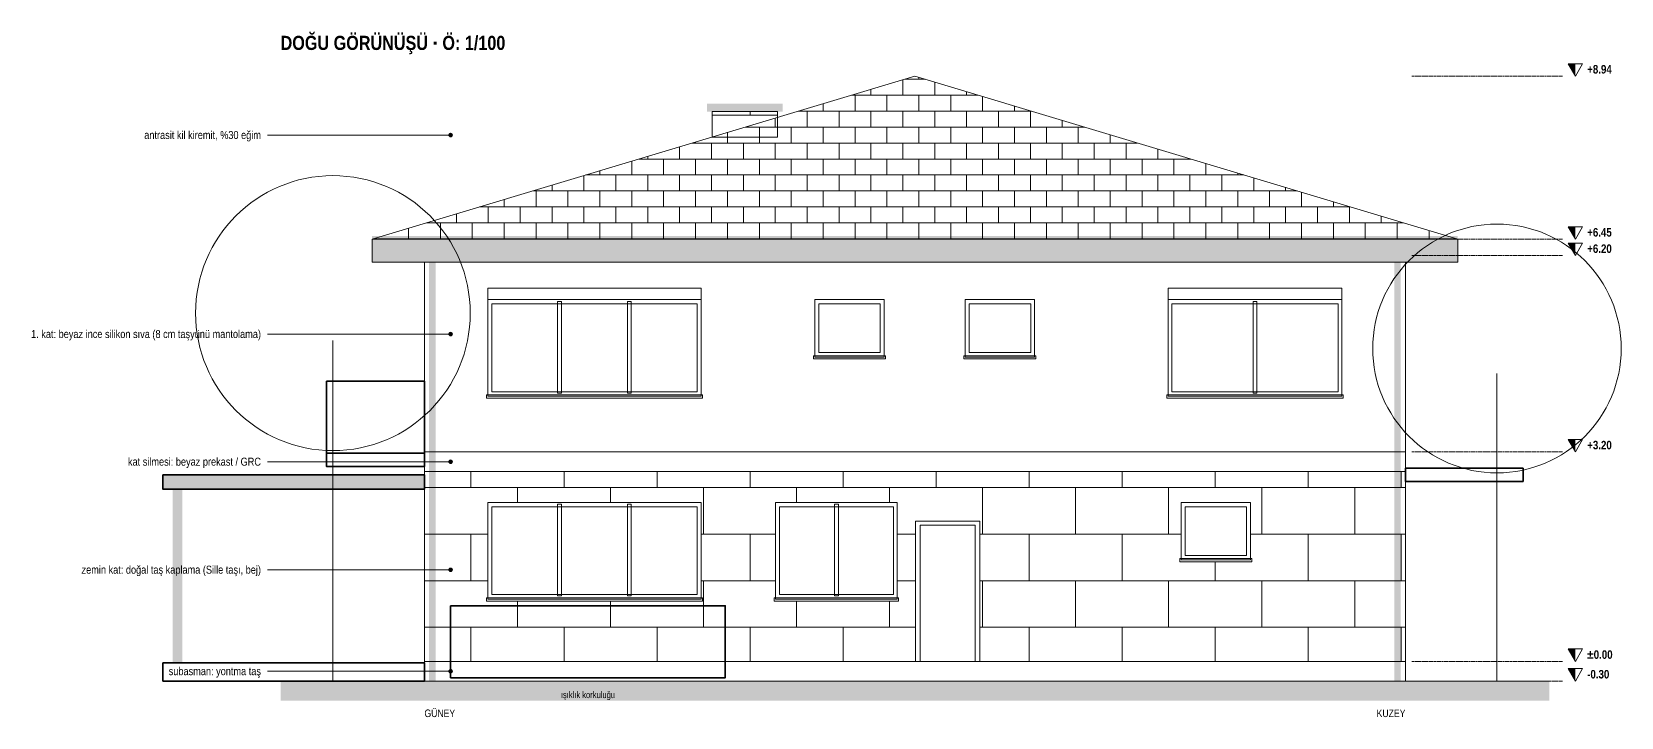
# Model space of a CAD drawing. Header units: centimetres. Extents: x -864 to 7399, y -55958 to -4337.
# Drawn here: x -600 to 1830, y -45085 to -44038 of the extents above; entities that cross this region are included whole.
import ezdxf
from ezdxf.enums import TextEntityAlignment as Align

# ---------------------------------------------------------------- set-up
doc = ezdxf.new("R2010")
doc.units = ezdxf.units.CM
doc.header["$LTSCALE"] = 0.25
doc.linetypes.add('ACAD_ISO02W100', pattern=[15, 12, -3])
for name, color, linetype, lineweight in [('M-BITK-AGAC-1', 70, 'Continuous', 9), ('M-CKAP-KIREMIT-1', 66, 'Continuous', 9), ('M-CKAP-KIREMIT-1-T', 8, 'Continuous', 5), ('M-CVRE-ZEMIN', 45, 'Continuous', 18), ('M-CVRE-ZEMIN-T', 8, 'Continuous', 5), ('M-DUVK-DOGALTAS-1', 139, 'Continuous', 5), ('M-DUVK-DOGALTAS-1-T', 8, 'Continuous', 5), ('M-DUVK-PREKAST-1', 127, 'Continuous', 5), ('M-GOST-KESITKOT', 46, 'Continuous', 9), ('M-GOST-YAZI', 2, 'Continuous', 9), ('M-KPKN-AHSAP-1', 93, 'Continuous', 9), ('M-PNKS-ALUMINYUM-1', 171, 'Continuous', 9), ('M-SIVA-1', 52, 'Continuous', 5), ('M-TASI-BETONARME-1', 5, 'Continuous', 35), ('M-TASI-BETONARME-1-T', 250, 'Continuous', 5), ('M-YIBO-SAC-1', 12, 'Continuous', 9)]:
    doc.layers.add(name, color=color, linetype=linetype, lineweight=lineweight)
doc.styles.add('YAZI', font='arialn.ttf')
doc.styles.add('YAZI-KALIN', font='arialnb.ttf')

msp = doc.modelspace()

# ---------------------------------------------------------------- hatches: boundary and pattern name
at = {"layer": 'M-CKAP-KIREMIT-1-T'}
h = msp.add_hatch(dxfattribs=at)
h.set_pattern_fill('AR-B816', scale=0.12)
h.paths.add_polyline_path([(1580, -44355), (750, -44106), (-80, -44355)])
h = msp.add_hatch(color=256, dxfattribs=at)
h.dxf.hatch_style = 1
h.paths.add_polyline_path([(432, -44148), (548, -44148), (548, -44160), (432, -44160)])
h = msp.add_hatch(dxfattribs=at)
h.set_pattern_fill('AR-B816', scale=0.35)
h.paths.add_polyline_path([(440, -44160), (540, -44160), (540, -44199), (440, -44199)])
h = msp.add_hatch(color=256, dxfattribs=at)
h.dxf.hatch_style = 1
h.paths.add_polyline_path([(-80, -44350), (1580, -44350), (1580, -44360), (-80, -44360)])
h = msp.add_hatch(color=256, dxfattribs=at)
h.dxf.hatch_style = 1
h.paths.add_polyline_path([(-80, -44355), (1580, -44355), (1580, -44390), (-80, -44390)])
at = {"layer": 'M-CVRE-ZEMIN-T'}
h = msp.add_hatch(dxfattribs=at)
h.set_pattern_fill('EARTH', scale=5)
h.paths.add_polyline_path([(-220, -45030), (1720, -45030), (1720, -45060), (-220, -45060)])
at = {"layer": 'M-DUVK-DOGALTAS-1-T'}
h = msp.add_hatch(dxfattribs=at)
h.set_pattern_fill('AR-B816', scale=0.35)
h.paths.add_polyline_path([(0, -44710), (1500, -44710), (1500, -44757), (0, -44757)])
h = msp.add_hatch(dxfattribs=at)
h.set_pattern_fill('AR-B816', scale=0.35)
h.paths.add_polyline_path([(0, -44757), (97, -44757), (97, -44903), (0, -44903)])
h = msp.add_hatch(dxfattribs=at)
h.set_pattern_fill('AR-B816', scale=0.35)
h.paths.add_polyline_path([(423, -44757), (537, -44757), (537, -44903), (423, -44903)])
h = msp.add_hatch(dxfattribs=at)
h.set_pattern_fill('AR-B816', scale=0.35)
h.paths.add_polyline_path([(723, -44757), (1157, -44757), (1157, -44786), (723, -44786)])
h = msp.add_hatch(dxfattribs=at)
h.set_pattern_fill('AR-B816', scale=0.35)
h.paths.add_polyline_path([(1263, -44757), (1500, -44757), (1500, -44843), (1263, -44843)])
h = msp.add_hatch(dxfattribs=at)
h.set_pattern_fill('AR-B816', scale=0.35)
h.paths.add_polyline_path([(723, -44786), (751, -44786), (751, -44843), (723, -44843)])
h = msp.add_hatch(dxfattribs=at)
h.set_pattern_fill('AR-B816', scale=0.35)
h.paths.add_polyline_path([(849, -44786), (1157, -44786), (1157, -44843), (849, -44843)])
h = msp.add_hatch(dxfattribs=at)
h.set_pattern_fill('AR-B816', scale=0.35)
h.paths.add_polyline_path([(723, -44843), (751, -44843), (751, -44845), (723, -44845)])
h = msp.add_hatch(dxfattribs=at)
h.set_pattern_fill('AR-B816', scale=0.35)
h.paths.add_polyline_path([(723, -44845), (751, -44845), (751, -44848), (723, -44848)])
h = msp.add_hatch(dxfattribs=at)
h.set_pattern_fill('AR-B816', scale=0.35)
h.paths.add_polyline_path([(723, -44848), (751, -44848), (751, -44903), (723, -44903)])
h = msp.add_hatch(dxfattribs=at)
h.set_pattern_fill('AR-B816', scale=0.35)
h.paths.add_polyline_path([(849, -44843), (1155, -44843), (1155, -44845), (849, -44845)])
h = msp.add_hatch(dxfattribs=at)
h.set_pattern_fill('AR-B816', scale=0.35)
h.paths.add_polyline_path([(849, -44845), (1155, -44845), (1155, -44848), (849, -44848)])
h = msp.add_hatch(dxfattribs=at)
h.set_pattern_fill('AR-B816', scale=0.35)
h.paths.add_polyline_path([(849, -44848), (1500, -44848), (1500, -44903), (849, -44903)])
h = msp.add_hatch(dxfattribs=at)
h.set_pattern_fill('AR-B816', scale=0.35)
h.paths.add_polyline_path([(1265, -44843), (1500, -44843), (1500, -44845), (1265, -44845)])
h = msp.add_hatch(dxfattribs=at)
h.set_pattern_fill('AR-B816', scale=0.35)
h.paths.add_polyline_path([(1265, -44845), (1500, -44845), (1500, -44848), (1265, -44848)])
h = msp.add_hatch(dxfattribs=at)
h.set_pattern_fill('AR-B816', scale=0.35)
h.paths.add_polyline_path([(0, -44903), (95, -44903), (95, -44905), (0, -44905)])
h = msp.add_hatch(dxfattribs=at)
h.set_pattern_fill('AR-B816', scale=0.35)
h.paths.add_polyline_path([(0, -44905), (95, -44905), (95, -44908), (0, -44908)])
h = msp.add_hatch(dxfattribs=at)
h.set_pattern_fill('AR-B816', scale=0.35)
h.paths.add_polyline_path([(0, -44908), (751, -44908), (751, -45000), (0, -45000)])
h = msp.add_hatch(dxfattribs=at)
h.set_pattern_fill('AR-B816', scale=0.35)
h.paths.add_polyline_path([(425, -44903), (535, -44903), (535, -44905), (425, -44905)])
h = msp.add_hatch(dxfattribs=at)
h.set_pattern_fill('AR-B816', scale=0.35)
h.paths.add_polyline_path([(425, -44905), (535, -44905), (535, -44908), (425, -44908)])
h = msp.add_hatch(dxfattribs=at)
h.set_pattern_fill('AR-B816', scale=0.35)
h.paths.add_polyline_path([(725, -44903), (751, -44903), (751, -44905), (725, -44905)])
h = msp.add_hatch(dxfattribs=at)
h.set_pattern_fill('AR-B816', scale=0.35)
h.paths.add_polyline_path([(725, -44905), (751, -44905), (751, -44908), (725, -44908)])
h = msp.add_hatch(dxfattribs=at)
h.set_pattern_fill('AR-B816', scale=0.35)
h.paths.add_polyline_path([(849, -44903), (1500, -44903), (1500, -44905), (849, -44905)])
h = msp.add_hatch(dxfattribs=at)
h.set_pattern_fill('AR-B816', scale=0.35)
h.paths.add_polyline_path([(849, -44905), (1500, -44905), (1500, -44908), (849, -44908)])
h = msp.add_hatch(dxfattribs=at)
h.set_pattern_fill('AR-B816', scale=0.35)
h.paths.add_polyline_path([(849, -44908), (1500, -44908), (1500, -45000), (849, -45000)])
at = {"layer": 'M-GOST-KESITKOT'}
h = msp.add_hatch(color=256, dxfattribs=at)
h.dxf.hatch_style = 1
h.paths.add_polyline_path([(1749, -44087), (1760, -44087), (1760, -44106)])
h = msp.add_hatch(color=256, dxfattribs=at)
h.dxf.hatch_style = 1
h.paths.add_polyline_path([(1749, -44336), (1760, -44336), (1760, -44355)])
h = msp.add_hatch(color=256, dxfattribs=at)
h.dxf.hatch_style = 1
h.paths.add_polyline_path([(1749, -44361), (1760, -44361), (1760, -44380)])
h = msp.add_hatch(color=256, dxfattribs=at)
h.dxf.hatch_style = 1
h.paths.add_polyline_path([(1749, -44661), (1760, -44661), (1760, -44680)])
h = msp.add_hatch(color=256, dxfattribs=at)
h.dxf.hatch_style = 1
h.paths.add_polyline_path([(1749, -44981), (1760, -44981), (1760, -45000)])
h = msp.add_hatch(color=256, dxfattribs=at)
h.dxf.hatch_style = 1
h.paths.add_polyline_path([(1749, -45011), (1760, -45011), (1760, -45030)])
at = {"layer": 'M-GOST-YAZI'}
h = msp.add_hatch(color=256, dxfattribs=at)
h.dxf.hatch_style = 1
edge = h.paths.add_edge_path()
edge.add_arc((40, -44196), 3.5, 0, 360)
h = msp.add_hatch(color=256, dxfattribs=at)
h.dxf.hatch_style = 1
edge = h.paths.add_edge_path()
edge.add_arc((40, -44500), 3.5, 0, 360)
h = msp.add_hatch(color=256, dxfattribs=at)
h.dxf.hatch_style = 1
edge = h.paths.add_edge_path()
edge.add_arc((40, -44695), 3.5, 0, 360)
h = msp.add_hatch(color=256, dxfattribs=at)
h.dxf.hatch_style = 1
edge = h.paths.add_edge_path()
edge.add_arc((40, -44860), 3.5, 0, 360)
h = msp.add_hatch(color=256, dxfattribs=at)
h.dxf.hatch_style = 1
edge = h.paths.add_edge_path()
edge.add_arc((40, -45015), 3.5, 0, 360)
at = {"layer": 'M-TASI-BETONARME-1-T'}
h = msp.add_hatch(color=256, dxfattribs=at)
h.dxf.hatch_style = 1
h.paths.add_polyline_path([(-400, -44715), (0, -44715), (0, -44737), (-400, -44737)])
h = msp.add_hatch(color=256, dxfattribs=at)
h.dxf.hatch_style = 1
h.paths.add_polyline_path([(-385, -44737), (-370, -44737), (-370, -45002), (-385, -45002)])
at = {"layer": 'M-YIBO-SAC-1'}
h = msp.add_hatch(color=256, dxfattribs=at)
h.dxf.hatch_style = 1
h.paths.add_polyline_path([(7, -44390), (17, -44390), (17, -45030), (7, -45030)])
h = msp.add_hatch(color=256, dxfattribs=at)
h.dxf.hatch_style = 1
h.paths.add_polyline_path([(1483, -44390), (1493, -44390), (1493, -45030), (1483, -45030)])

# ---------------------------------------------------------------- linework, layer by layer
at = {"layer": 'M-BITK-AGAC-1'}
for p, q in [((-140, -45030), (-140, -44510)), ((1640, -45030), (1640, -44560))]:
    msp.add_line(p, q, dxfattribs=at)
for centre, radius in [((-140, -44468), 210), ((1640, -44522), 190)]:
    msp.add_circle(centre, radius, dxfattribs=at)
at = {"layer": 'M-CKAP-KIREMIT-1'}
for points in [[(1580, -44355), (750, -44106), (-80, -44355)], [(440, -44160), (540, -44160), (540, -44199), (440, -44199)], [(-80, -44355), (1580, -44355), (1580, -44390), (-80, -44390)]]:
    msp.add_lwpolyline(points, close=True, dxfattribs=at)
at = {"layer": 'M-CVRE-ZEMIN'}
msp.add_line((1720, -45030), (-220, -45030), dxfattribs=at)
at = {"layer": 'M-DUVK-DOGALTAS-1'}
for points in [[(0, -44710), (1500, -44710), (1500, -45000), (0, -45000)], [(0, -45000), (1500, -45000), (1500, -45030), (0, -45030)]]:
    msp.add_lwpolyline(points, close=True, dxfattribs=at)
at = {"layer": 'M-DUVK-PREKAST-1'}
msp.add_lwpolyline([(0, -44680), (1500, -44680), (1500, -44710), (0, -44710)], close=True, dxfattribs=at)
at = {"layer": 'M-GOST-KESITKOT', "linetype": 'ACAD_ISO02W100'}
for p, q in [((1510, -44106), (1740, -44106)), ((1510, -44355), (1740, -44355)), ((1510, -44380), (1740, -44380)), ((1510, -44680), (1740, -44680)), ((1510, -45000), (1740, -45000)), ((1510, -45030), (1740, -45030))]:
    msp.add_line(p, q, dxfattribs=at)
at = {"layer": 'M-GOST-KESITKOT'}
for points in [[(1749, -44087), (1771, -44087), (1760, -44106)], [(1749, -44336), (1771, -44336), (1760, -44355)], [(1749, -44361), (1771, -44361), (1760, -44380)], [(1749, -44661), (1771, -44661), (1760, -44680)], [(1749, -44981), (1771, -44981), (1760, -45000)], [(1749, -45011), (1771, -45011), (1760, -45030)]]:
    msp.add_lwpolyline(points, close=True, dxfattribs=at)
at = {"layer": 'M-GOST-YAZI'}
for p, q in [((-240, -44196), (40, -44196)), ((-240, -44500), (40, -44500)), ((-240, -44695), (40, -44695)), ((-240, -44860), (40, -44860)), ((-240, -45015), (40, -45015))]:
    msp.add_line(p, q, dxfattribs=at)
at = {"layer": 'M-KPKN-AHSAP-1'}
for points in [[(751, -44786), (849, -44786), (849, -45000), (751, -45000)], [(758, -44792), (842, -44792), (842, -45000), (758, -45000)]]:
    msp.add_lwpolyline(points, close=True, dxfattribs=at)
at = {"layer": 'M-PNKS-ALUMINYUM-1'}
for points in [[(97, -44430), (423, -44430), (423, -44447), (97, -44447)], [(97, -44447), (423, -44447), (423, -44595), (97, -44595)], [(203.7, -44450), (209.7, -44450), (209.7, -44590), (203.7, -44590)], [(310.3, -44450), (316.3, -44450), (316.3, -44590), (310.3, -44590)], [(597, -44447), (703, -44447), (703, -44535), (597, -44535)], [(827, -44447), (933, -44447), (933, -44535), (827, -44535)], [(1137, -44430), (1403, -44430), (1403, -44447), (1137, -44447)], [(1137, -44447), (1403, -44447), (1403, -44595), (1137, -44595)], [(1267, -44450), (1273, -44450), (1273, -44590), (1267, -44590)], [(103, -44454), (417, -44454), (417, -44588), (103, -44588)], [(603, -44454), (697, -44454), (697, -44528), (603, -44528)], [(833, -44454), (927, -44454), (927, -44528), (833, -44528)], [(1143, -44454), (1397, -44454), (1397, -44588), (1143, -44588)], [(595, -44533), (705, -44533), (705, -44538), (595, -44538)], [(595, -44533), (705, -44533), (705, -44538), (595, -44538)], [(825, -44533), (935, -44533), (935, -44538), (825, -44538)], [(825, -44533), (935, -44533), (935, -44538), (825, -44538)], [(95, -44593), (425, -44593), (425, -44598), (95, -44598)], [(95, -44593), (425, -44593), (425, -44598), (95, -44598)], [(1135, -44593), (1405, -44593), (1405, -44598), (1135, -44598)], [(1135, -44593), (1405, -44593), (1405, -44598), (1135, -44598)], [(97, -44757), (423, -44757), (423, -44905), (97, -44905)], [(103, -44764), (417, -44764), (417, -44898), (103, -44898)], [(203.7, -44760), (209.7, -44760), (209.7, -44900), (203.7, -44900)], [(310.3, -44760), (316.3, -44760), (316.3, -44900), (310.3, -44900)], [(537, -44757), (723, -44757), (723, -44905), (537, -44905)], [(543, -44764), (717, -44764), (717, -44898), (543, -44898)], [(627, -44760), (633, -44760), (633, -44900), (627, -44900)], [(1157, -44757), (1263, -44757), (1263, -44845), (1157, -44845)], [(1163, -44764), (1257, -44764), (1257, -44838), (1163, -44838)], [(1155, -44843), (1265, -44843), (1265, -44848), (1155, -44848)], [(1155, -44843), (1265, -44843), (1265, -44848), (1155, -44848)], [(95, -44903), (425, -44903), (425, -44908), (95, -44908)], [(95, -44903), (425, -44903), (425, -44908), (95, -44908)], [(535, -44903), (725, -44903), (725, -44908), (535, -44908)], [(535, -44903), (725, -44903), (725, -44908), (535, -44908)]]:
    msp.add_lwpolyline(points, close=True, dxfattribs=at)
at = {"layer": 'M-SIVA-1'}
msp.add_lwpolyline([(0, -44390), (1500, -44390), (1500, -44680), (0, -44680)], close=True, dxfattribs=at)
at = {"layer": 'M-TASI-BETONARME-1'}
for points in [[(-150, -44572), (0, -44572), (0, -44682), (-150, -44682)], [(-150, -44682), (0, -44682), (0, -44702), (-150, -44702)], [(-400, -44715), (0, -44715), (0, -44737), (-400, -44737)], [(1500, -44705), (1680, -44705), (1680, -44725), (1500, -44725)], [(40, -44915), (460, -44915), (460, -45025), (40, -45025)], [(-400, -45002), (0, -45002), (0, -45030), (-400, -45030)]]:
    msp.add_lwpolyline(points, close=True, dxfattribs=at)

# ---------------------------------------------------------------- texts
at = {"layer": 'M-GOST-KESITKOT', "style": 'YAZI-KALIN'}
for s, p in [('+8.94', (1778, -44102)), ('+6.45', (1778, -44351)), ('+6.20', (1778, -44376)), ('+3.20', (1778, -44676)), ('%%p0.00', (1778, -44996)), ('-0.30', (1778, -45026))]:
    msp.add_text(s, height=12.96, dxfattribs=at).set_placement(p)
at = {"layer": 'M-GOST-YAZI'}
for s, height, style, p in [('DOĞU GÖRÜNÜŞÜ · Ö: 1/100', 21.6, 'YAZI-KALIN', (-220, -44066)), ('GÜNEY', 11.52, 'YAZI', (0, -45085))]:
    msp.add_text(s, height=height, dxfattribs=dict(at, style=style)).set_placement(p)
at = {"layer": 'M-GOST-YAZI', "style": 'YAZI'}
for s, height, p in [('antrasit kil kiremit, %30 eğim', 12.24, (-250, -44202)), ('1. kat: beyaz ince silikon sıva (8 cm taşyünü mantolama)', 12.24, (-250, -44506)), ('kat silmesi: beyaz prekast / GRC', 12.24, (-250, -44701)), ('zemin kat: doğal taş kaplama (Sille taşı, bej)', 12.24, (-250, -44866)), ('subasman: yontma taş', 12.24, (-250, -45021)), ('KUZEY', 11.52, (1500, -45085))]:
    msp.add_text(s, height=height, dxfattribs=at).set_placement(p, align=Align.RIGHT)
msp.add_text('ışıklık korkuluğu', height=10.08, dxfattribs=at).set_placement((250, -45056), align=Align.CENTER)

doc.saveas('drawing.dxf')
